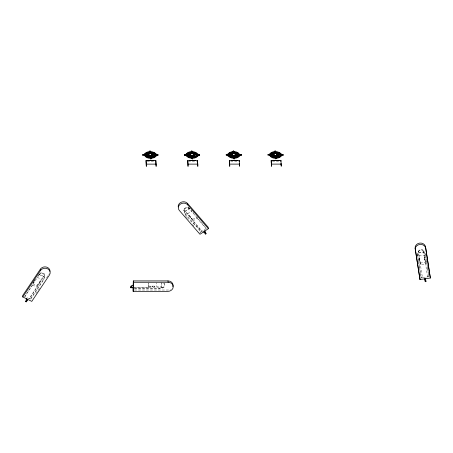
<?xml version="1.0" encoding="UTF-8"?>
<svg xmlns="http://www.w3.org/2000/svg" width="453" height="453" viewBox="0 0 453 453"><rect width="100%" height="100%" fill="white"/><g stroke="black" fill="none" stroke-linecap="round" stroke-linejoin="round"><path stroke-width="0.34" stroke-dasharray="2.27 1.7" d="M134.479 287.632L148.273 287.632L148.267 281.556M148.273 287.632L148.408 283.08M161.863 282.61L161.721 287.162L156.585 286.103L156.681 282.853M161.766 287.632L161.902 283.08M134.479 288.889L159.088 288.884L163.459 287.746L164.575 286.607L164.586 283.748L163.89 282.989M419.863 278.159L421.16 277.972L417.575 255.022L418.278 251.115L419.427 249.994L422.02 249.626L423.459 250.373L425.344 253.918L428.929 276.868L425.344 253.918M417.626 255.611L418.278 251.115L422.439 277.672L427.621 276.936L427.575 276.466L428.872 276.279M27.91 298.091L29.388 298.821L29.343 298.351L44.802 275.248L43.771 279.688L30.527 299.49L30.47 298.906L43.72 279.099L44.802 275.248L44.23 273.867L41.976 272.763L40.3 273.034L24.847 296.137L24.887 296.607L27.418 297.853M189.597 208.284L188.04 207.304L186.347 207.264L184.246 208.663C182.763 218.725 197.57 223.975 200.9 232.23L199.847 232.927M183.895 210.696L184.246 208.663M33.392 282.547L33.777 281.976M35.963 279.127L35.708 279.592M34.519 280.815L34.932 280.379L34.564 281.273M33.256 282.361L34.824 280.016M24.887 296.607L32.616 285.056L32.474 283.527L36.97 285.741L37.118 287.27L29.388 298.821M36.97 285.741L41.28 279.303L43.947 276.528L39.445 274.314L37.225 276.63M35.968 293.589L39.502 288.312M46.568 277.746L49.315 273.64M418.334 251.698L419.484 250.583L422.071 250.215L423.515 250.962L425.401 254.507M38.454 275.192L40.357 273.623L42.033 273.352L44.286 274.456L44.858 275.832M33.426 282.921L33.856 281.987M184.303 209.252L186.404 207.848L188.097 207.893L191.211 209.841M184.881 211.732L189.088 208.929M187.735 213.663L191.942 210.86L189.043 208.459L184.841 211.262L187.735 213.663L192.768 219.467L192.91 220.996L201.942 231.409L203.318 230.492M192.768 219.467L196.443 217.015M192.91 220.996L197.117 218.193L196.97 216.664M200.9 232.23L200.843 231.642L201.896 230.939L183.839 210.107L185.424 214.371M204.303 229.835L206.143 228.606L206.098 228.136L188.04 207.304L188.097 207.893M134.422 288.306L159.031 288.301L163.403 287.162L164.518 286.024L164.575 286.607M418.549 253.023L423.731 252.287M419.093 255.832L424.274 255.096L425.565 263.889L420.384 264.626L418.51 252.559L423.685 251.817L424.274 255.096M420.237 263.102L425.418 262.366M421.16 277.972L421.103 277.389L422.4 277.202L422.439 277.672M147.27 161.461L154.263 161.461M188.284 161.455L196.676 161.455M230.696 161.449L238.386 161.449M272.412 161.444L279.399 161.444M148.125 286.109L156.585 286.103M133.052 287.168L163.403 287.162L163.459 287.746M134.428 290.028L167.723 290.022A5.232 4.547 -5.4 0 0 170.356 289.41M39.49 274.784L43.992 276.993M37.344 277.366L41.28 279.303M32.616 285.056L37.118 287.27M29.343 298.351L30.47 298.906M193.069 212.429L193.533 213.289L193.454 212.91M195.945 216.155L195.628 215.787M163.595 283.193L164.643 284.331L164.586 283.748M197.117 218.193L206.143 228.606M185.368 213.788L200.843 231.642M185.634 216.528L186.551 217.587M192.514 224.467L193.89 226.053M427.621 276.936L423.459 250.373L423.515 250.962M417.575 255.022L421.103 277.389M419.444 258.176C419.184 256.591 419.676 259.762 419.416 258.176M422.02 249.626L422.071 250.215M419.427 249.994L419.484 250.583M201.896 230.939L201.942 231.409M186.347 207.264L186.404 207.848M159.031 288.301L159.088 288.884M44.23 273.867L44.286 274.456M43.72 279.099L43.771 279.688M41.976 272.763L42.033 273.352M40.3 273.034L40.357 273.623M37.831 284.988L38.324 284.178L37.831 284.988M38.907 283.374L39.434 282.593L38.907 283.374M39.983 281.766L40.476 280.956L39.983 281.766M419.642 259.467L419.789 260.526L419.648 259.484M419.925 261.279L420.078 262.344L419.925 261.279M424.535 256.908L424.682 257.972L424.54 256.93M424.818 258.725L424.971 259.79L424.818 258.725M425.107 260.543L425.259 261.608L425.112 260.566M188.731 215.22L189.331 216.092L188.731 215.22M189.988 216.67L190.588 217.542L189.988 216.67M191.245 218.125L191.846 218.997L191.245 218.125M149.767 286.568C150.651 287.655 151.194 285.764 149.767 286.568M151.885 286.568C152.763 287.649 153.312 285.764 151.885 286.568M153.997 286.568C154.875 287.649 155.424 285.764 153.997 286.568"/><path stroke-width="0.68" d="M130.736 287.757L131.16 286.024L133.176 285.073L133.358 287.757L130.736 287.757L131.16 286.024M133.052 287.168L133.165 291.375L167.853 291.375A5.232 4.547 -5.4 0 0 173.216 286.817A5.232 4.547 -5.4 0 0 168.125 282.264L133.442 282.27L133.312 280.922L168.001 280.917A5.232 4.547 -5.4 0 1 172.876 286.647M133.159 285.645L133.312 280.922M133.165 291.375L133.442 282.27M144.32 155.113L142.808 155.237L142.791 154.677L144.348 154.677C146.438 158.578 153.527 158.652 156.302 155.419L156.432 154.649M144.36 155.396L144.377 154.773M145.328 154.677L148.465 154.926L145.351 154.932L145.334 154.524A4.587 2.259 1.7 0 1 146.483 152.978L146.823 152.803A4.587 2.259 1.7 0 1 149.892 152.157L150.402 152.157A4.587 2.259 1.7 0 1 153.59 152.797L153.969 152.978A4.587 2.259 1.7 0 1 155.407 154.524L155.441 155.113M145.402 154.62A4.587 2.259 1.7 0 1 146.466 153.595L146.483 152.978M146.047 160.475L146.325 166.257L146.047 160.475L155.832 160.475L156.115 166.257L155.832 160.475M146.466 153.595L146.823 152.803M145.3 155.113L145.356 154.773A4.587 2.259 1.7 0 0 146.8 156.319L149.269 155.566L146.959 156.574M146.948 156.885L147.174 156.495L146.8 156.319M148.448 154.524L148.448 154.524A1.472 0.725 1.7 0 1 148.788 154.065L149.128 153.89A1.472 0.725 1.7 0 1 150.039 153.697L150.549 153.697A1.472 0.725 1.7 0 1 151.495 153.89L151.868 154.065A1.472 0.725 1.7 0 1 152.293 154.524L152.338 154.801A1.472 0.725 1.7 0 1 151.976 155.232L151.636 155.407A1.472 0.725 1.7 0 1 150.724 155.6L150.22 155.6A1.472 0.725 1.7 0 1 149.275 155.407L148.901 155.232A1.472 0.725 1.7 0 1 148.471 154.773L148.454 155.396A1.472 0.725 1.7 0 0 148.878 155.855L149.252 156.03A1.472 0.725 1.7 0 0 150.203 156.217L150.707 156.217A1.472 0.725 1.7 0 0 151.619 156.03L151.959 155.849A1.472 0.725 1.7 0 0 152.299 155.39L152.321 155.266M148.771 154.683L148.788 154.065M148.878 155.855L149.258 155.872L147.163 156.965M149.128 153.89L149.116 154.354C143.68 152.18 148.414 152.978 148.782 154.218M149.252 156.03L149.275 155.407M149.343 156.744L149.371 155.758M149.835 152.14L149.773 151.064L150.277 151.064L150.339 152.14M150.356 151.676L149.847 151.676M146.806 153.42A4.587 2.259 1.7 0 1 149.875 152.78L149.892 152.157M150.039 153.697L150.141 152.299L150.549 153.697M150.277 151.064L149.762 151.37M150.203 156.217L150.22 155.6M155.203 154.62A4.587 2.259 1.7 0 0 153.946 153.595L153.573 153.42A4.587 2.259 1.7 0 0 150.385 152.78L150.402 152.157M150.39 158.239L150.413 157.621M155.436 154.773A4.587 2.259 1.7 0 1 154.28 156.319L153.941 156.495A4.587 2.259 1.7 0 1 150.872 157.134L150.362 157.293L150.475 155.617M150.47 158.856L150.407 157.774L150.911 157.774L150.974 158.856L150.47 158.856L150.396 158.086L150.906 158.086M150.707 156.217L150.724 155.6M150.9 158.239L150.917 157.621M150.974 158.856L150.481 158.544M151.495 153.89L151.478 154.354C157.735 151.449 150.475 154.02 151.868 154.065M151.619 156.03L151.636 155.407M151.959 155.849L151.976 155.232M152.293 154.524L152.299 155.39M153.573 153.42L153.59 152.797M153.946 153.595L153.969 152.978M154.122 156.885L153.941 156.495M154.28 156.472C149.518 153.544 152.763 157.457 154.28 156.319M155.407 154.677L152.293 154.677L155.43 154.926L155.407 154.524M156.393 155.39L156.155 153.873C153.25 150.974 147.231 150.679 144.467 153.878L144.371 154.932L142.814 154.932M156.387 154.524L157.938 154.677L157.955 155.237L156.398 155.237M184.496 154.983L184.507 154.671L186.07 154.518M186.075 155.232L184.518 155.232L184.53 154.92L186.087 154.92M186.07 155.39L186.092 154.767M187.044 154.518C193.006 154.405 189.054 155.792 187.044 154.518A4.587 2.259 1.7 0 1 188.199 152.972L188.539 152.791A4.587 2.259 1.7 0 1 191.608 152.151L192.112 152.151A4.587 2.259 1.7 0 1 195.305 152.791L195.679 152.967A4.587 2.259 1.7 0 1 197.123 154.518L197.163 154.796M187.027 154.643L187.01 155.107M187.117 154.615A4.587 2.259 1.7 0 1 188.176 153.59L188.199 152.972M187.757 160.47L188.04 166.251L187.757 160.47L197.548 160.47L197.825 166.251L197.548 160.47M187.072 154.767A4.587 2.259 1.7 0 0 188.51 156.313L190.979 155.555L188.674 156.568M188.176 153.59L188.539 152.791M188.663 156.88L188.89 156.489L188.51 156.313M190.135 154.796L190.158 154.518A1.472 0.725 1.7 0 1 190.503 154.06L190.843 153.878A1.472 0.725 1.7 0 1 191.755 153.692L192.259 153.692A1.472 0.725 1.7 0 1 193.204 153.878L193.578 154.06A1.472 0.725 1.7 0 1 194.009 154.518L194.009 154.518M194.037 155.107L194.014 155.385A1.472 0.725 1.7 0 1 193.674 155.843L193.329 156.025A1.472 0.725 1.7 0 1 192.423 156.211L191.913 156.211A1.472 0.725 1.7 0 1 190.968 156.025L190.594 155.843A1.472 0.725 1.7 0 1 190.164 155.385L190.158 154.518M190.481 154.677L188.182 153.437L188.522 153.261M190.503 154.06C191.698 153.963 184.229 151.466 190.826 154.348L190.843 153.878M190.594 155.843L190.611 155.226A1.472 0.725 1.7 0 1 190.186 154.767M190.968 156.025L190.611 155.226M191.053 156.732L191.081 155.753M191.562 151.67L191.545 152.134L191.483 151.053L191.993 151.053L192.055 152.134M188.522 153.414A4.587 2.259 1.7 0 1 191.591 152.774L191.608 152.151M191.755 153.692L191.857 152.293L192.259 153.692M191.913 156.211L191.93 155.594A1.472 0.725 1.7 0 1 190.985 155.402M191.993 151.053L191.477 151.364M196.913 154.615A4.587 2.259 1.7 0 0 195.662 153.59L195.288 153.414A4.587 2.259 1.7 0 0 192.095 152.774L192.066 151.67M197.151 155.26L197.146 154.767A4.587 2.259 1.7 0 1 195.996 156.313L195.656 156.489A4.587 2.259 1.7 0 1 192.587 157.129L192.072 157.287L192.106 156.234M192.106 158.233L192.123 157.616M192.168 156.228L192.44 155.594A1.472 0.725 1.7 0 0 193.352 155.402L193.691 155.226A1.472 0.725 1.7 0 0 194.031 154.767L194.014 155.385M192.18 158.85L192.117 157.769L192.627 157.769L192.689 158.85L192.18 158.85L192.112 158.08L192.616 158.08M192.423 156.211L192.44 155.594M192.61 158.233L192.434 155.747L191.93 155.747L192.072 157.287M192.689 158.85L192.191 158.539M193.204 153.878L193.193 154.348C195.339 152.899 197.072 152.899 193.567 154.524M193.329 156.025L193.352 155.402M193.578 154.213C192.808 153.154 198.793 152.208 193.578 154.06M193.674 155.843L193.691 155.226M195.288 153.414L195.305 152.791M195.662 153.59L195.679 152.967M195.838 156.88L195.656 156.489M195.99 156.466C191.234 153.539 194.479 157.451 195.996 156.313M197.123 154.518L194.003 154.671M186.047 154.643C188.12 158.573 195.237 158.652 198.012 155.413L198.103 154.513M198.108 155.385L197.865 153.867C194.966 150.968 188.946 150.673 186.177 153.867L186.041 154.796M198.108 155.232L199.665 155.232L199.654 154.671L198.097 154.671M239.728 155.407C236.947 158.646 229.83 158.567 227.757 154.637L226.217 154.666L226.211 154.977L227.763 155.13M226.234 155.226L226.217 154.666M227.785 155.379L227.802 154.762M238.301 156.506A4.587 2.259 1.7 0 0 238.839 155.379L238.833 154.507A4.587 2.259 1.7 0 0 237.395 152.961L237.015 152.786A4.587 2.259 1.7 0 0 233.827 152.146L233.318 152.146A4.587 2.259 1.7 0 0 230.249 152.786L229.909 152.967A4.587 2.259 1.7 0 0 228.759 154.513L228.72 155.254M228.833 154.609A4.587 2.259 1.7 0 1 229.892 153.584L229.909 152.967M229.473 160.464L229.75 166.245L229.473 160.464L239.258 160.464L239.541 166.24L239.28 163.505M229.892 153.584L230.249 152.786M228.782 154.762A4.587 2.259 1.7 0 0 230.226 156.308L232.695 155.549L230.384 156.562M230.379 156.874L230.6 156.483L230.226 156.308M235.753 155.102L235.724 155.379A1.472 0.725 1.7 0 1 235.384 155.838L235.045 156.013A1.472 0.725 1.7 0 1 234.133 156.206L233.629 156.206A1.472 0.725 1.7 0 1 232.683 156.013L232.304 155.838A1.472 0.725 1.7 0 1 231.879 155.379L231.874 154.513A1.472 0.725 1.7 0 1 232.213 154.054L232.553 153.873A1.472 0.725 1.7 0 1 233.465 153.686L233.975 153.686A1.472 0.725 1.7 0 1 234.92 153.873L235.294 154.048A1.472 0.725 1.7 0 1 235.719 154.507L235.741 154.915L238.856 154.915L238.833 154.507M232.208 154.207C232.349 152.916 226.913 152.378 232.213 154.054M232.304 155.838L232.327 155.22A1.472 0.725 1.7 0 1 231.896 154.762C225.662 154.014 230.164 156.042 231.874 154.513M232.553 153.873L232.542 154.337L229.898 153.431L232.202 154.518M232.683 156.013L232.327 155.22M232.768 156.727L232.797 155.747M233.272 151.664L233.261 152.129L233.199 151.047L233.703 151.047L233.765 152.129L233.782 151.664M230.232 153.408A4.587 2.259 1.7 0 1 233.301 152.769L233.318 152.146M233.703 151.047L233.187 151.359M233.629 156.206L233.646 155.583A1.472 0.725 1.7 0 1 232.7 155.396M238.629 154.603A4.587 2.259 1.7 0 0 237.372 153.584L236.998 153.408A4.587 2.259 1.7 0 0 233.81 152.769L233.827 152.146M238.861 154.762A4.587 2.259 1.7 0 1 237.706 156.308L237.366 156.483A4.587 2.259 1.7 0 1 234.297 157.123L233.788 157.276L233.822 156.228M233.816 158.227L233.839 157.604M233.884 156.223L234.15 155.583A1.472 0.725 1.7 0 0 235.062 155.396L235.401 155.22A1.472 0.725 1.7 0 0 235.747 154.762M233.975 153.686L233.822 152.299L233.318 152.299L233.459 153.839L233.306 152.61L233.81 152.61M233.895 158.839L233.833 157.763L234.337 157.763L234.399 158.839L233.895 158.839L233.822 158.074L234.331 158.074M234.133 156.206L234.15 155.583M234.326 158.227L234.343 157.604M234.399 158.839L233.907 158.533M234.92 153.873L234.903 154.337C237.049 152.893 238.788 152.893 235.277 154.518M235.045 156.013L235.062 155.396M235.288 154.207C234.518 153.142 240.503 152.202 235.294 154.048M235.384 155.838L235.401 155.22M235.724 155.379L235.719 154.507M236.998 153.408L237.015 152.786M237.372 153.584L237.395 152.961M237.548 156.868L237.366 156.483M237.706 156.461C232.944 153.533 236.189 157.446 237.706 156.308M239.818 155.379L239.835 154.756M239.796 155.13L241.381 155.226L241.364 154.666L239.807 154.666M269.456 155.096L267.944 155.22L267.933 154.66L269.49 154.66C271.579 158.556 278.669 158.635 281.438 155.402L281.573 154.626M269.495 155.373L269.518 154.756M280.588 154.784L280.549 154.501A4.587 2.259 1.7 0 0 279.105 152.955L278.731 152.78A4.587 2.259 1.7 0 0 275.537 152.14L275.033 152.14A4.587 2.259 1.7 0 0 271.964 152.78L271.624 152.955A4.587 2.259 1.7 0 0 270.469 154.501L270.435 155.096M270.543 154.598A4.587 2.259 1.7 0 1 271.602 153.578L271.624 152.955M271.183 160.458L271.466 166.24L271.183 160.458L280.973 160.458L281.251 166.234L280.99 163.493M271.602 153.578L271.964 152.78M271.936 156.455C276.336 153.471 273.318 157.525 271.936 156.302A4.587 2.259 1.7 0 1 270.498 154.756M272.089 156.863L272.315 156.478L271.936 156.302M277.468 155.09L277.44 155.373A1.472 0.725 1.7 0 1 277.1 155.832L276.755 156.008A1.472 0.725 1.7 0 1 275.849 156.2L275.339 156.2A1.472 0.725 1.7 0 1 274.393 156.008L274.02 155.832A1.472 0.725 1.7 0 1 273.589 155.373L273.584 154.501A1.472 0.725 1.7 0 1 273.929 154.043L274.269 153.867A1.472 0.725 1.7 0 1 275.181 153.68L275.684 153.675A1.472 0.725 1.7 0 1 276.63 153.867L277.004 154.043A1.472 0.725 1.7 0 1 277.434 154.501L277.457 154.75A1.472 0.725 1.7 0 1 277.117 155.209L276.777 155.39A1.472 0.725 1.7 0 1 275.866 155.577L275.356 155.577A1.472 0.725 1.7 0 1 274.41 155.39L274.037 155.209A1.472 0.725 1.7 0 1 273.612 154.756L270.469 154.66M273.929 154.043C275.124 153.946 267.655 151.449 274.252 154.331L274.269 153.867M274.02 155.832L274.037 155.209M274.393 156.008L274.41 155.39M274.478 156.721L274.512 155.741M274.971 152.123L274.909 151.042L275.418 151.042L275.481 152.123L275.492 151.653M271.947 153.403A4.587 2.259 1.7 0 1 275.016 152.757L274.988 151.653M275.181 153.68L275.282 152.276L275.684 153.675M275.418 151.042L274.903 151.353M275.339 156.2L275.356 155.577M280.339 154.598A4.587 2.259 1.7 0 0 279.088 153.578L278.714 153.397A4.587 2.259 1.7 0 0 275.52 152.757L275.537 152.14M280.016 156.5A4.587 2.259 1.7 0 0 280.554 155.373L280.571 154.75A4.587 2.259 1.7 0 1 279.422 156.296L279.082 156.478A4.587 2.259 1.7 0 1 276.013 157.117L275.498 157.27L275.532 156.223M275.532 158.222L275.549 157.599M275.594 156.217L275.611 155.594M275.611 158.833L275.543 157.757L276.053 157.757L276.126 158.522L275.611 158.833L275.537 158.063L276.041 158.063M275.849 156.2L275.866 155.577M276.036 158.222L276.058 157.599M276.63 153.867L276.619 154.331C282.876 151.427 275.617 154.003 277.004 154.043M276.755 156.008L276.777 155.39M277.1 155.832L277.117 155.209M277.44 155.373L277.434 154.501M278.714 153.397L278.731 152.78M279.088 153.578L279.105 152.955M279.263 156.863L279.082 156.478M279.416 156.455C274.66 153.527 277.904 157.434 279.422 156.296M277.474 154.784L280.566 154.909L280.549 154.501M281.534 155.373L281.551 154.75M281.528 154.501L283.08 154.654L283.097 155.215L281.511 155.124M283.068 154.966L283.08 154.654M283.097 155.215L283.102 154.909L281.545 154.909M27.559 299.32L27.622 299.965L26.285 301.958L25.725 301.681L26.614 298.216M144.337 155.147C146.132 159.235 153.544 159.292 156.279 156.042L156.421 155.113M152.327 155.113L155.419 155.237M156.427 154.801L157.967 154.926M194.054 154.643L197.168 154.643M197.151 155.107L194.02 155.232M198.131 155.107L197.995 156.036C195.226 159.23 189.207 158.935 186.308 156.036L186.03 155.107M269.473 155.124C271.268 159.213 278.68 159.269 281.421 156.019L281.556 155.09M270.469 154.501C270.141 155.396 273.94 155.396 273.584 154.501M239.088 161.449L239.258 160.464M280.798 161.444L280.973 160.458M50.045 271.353A5.232 4.547 -5.4 0 0 46.223 267.01A5.232 4.547 -5.4 0 0 40.317 269.212L22.65 295.616L22.78 296.964L31.778 301.392L49.445 274.988A5.232 4.547 -5.4 0 0 47.605 268.799A5.232 4.547 -5.4 0 0 40.442 270.566L22.78 296.964M25.725 301.681L27.055 299.688L26.999 299.042M144.983 153.777L145.266 153.578M151.965 155.696L151.625 155.872L153.929 156.959M186.698 153.771L186.981 153.573M193.674 155.69L193.335 155.866L195.639 156.953M277.1 155.679L276.76 155.855L279.065 156.942M208.386 228.669L199.977 234.28L179.343 210.469A5.232 4.547 -5.4 0 1 180.436 204.082A5.232 4.547 -5.4 0 1 187.746 204.864L208.386 228.669L208.255 227.321L187.621 203.516A5.232 4.547 -5.4 0 0 181.5 202.129A5.232 4.547 -5.4 0 0 178.222 206.953M204.977 231.03L206.064 233.742L205.537 234.093L203.98 232.293L204.501 231.947L204.382 230.656M151.851 154.53L153.952 153.442L153.578 153.267M189.026 156.506C191.483 155.028 191.092 156.166 188.873 156.953M230.736 156.5C233.193 155.017 232.802 156.16 230.588 156.948M272.298 156.942L274.399 155.855L274.025 155.679M276.993 154.507L279.093 153.42L278.72 153.244M146.812 153.267L146.472 153.442L148.777 154.53M271.947 153.244L271.607 153.42L273.912 154.507M147.695 160.589L149.156 160.589M150.141 160.589L151.602 160.589M152.587 160.589L154.048 160.589M189.405 160.583L190.866 160.583M191.851 160.583L193.312 160.583M194.297 160.583L195.758 160.583M231.121 160.577L232.582 160.577M233.567 160.577L235.028 160.577M236.013 160.577L237.474 160.577M272.831 160.572L274.291 160.572M275.277 160.572L276.738 160.572M277.723 160.572L279.184 160.572M419.988 279.507L430.35 278.034L425.52 246.868A5.232 4.547 -5.4 0 0 419.631 243.108A5.232 4.547 -5.4 0 0 415.158 248.34L419.988 279.507L415.158 248.34M425.543 278.635L425.911 281.624L425.265 281.715L424.908 279.461L425.554 279.371L425.435 278.08M149.875 152.78L150.385 152.78M191.591 152.774L192.095 152.774M150.713 156.064L150.203 156.064L150.351 157.604M150.872 157.134L150.368 157.134A4.587 2.259 1.7 0 1 147.174 156.495M233.301 152.769L233.81 152.769M192.423 156.059L191.919 156.059L192.066 157.593M192.587 157.129L192.078 157.129A4.587 2.259 1.7 0 1 188.89 156.489M275.016 152.757L275.52 152.757M234.139 156.053L233.629 156.053L233.776 157.587M234.297 157.123L233.793 157.123A4.587 2.259 1.7 0 1 230.6 156.483M275.849 156.042L275.345 156.042L275.492 157.582M276.013 157.117L275.503 157.117A4.587 2.259 1.7 0 1 272.315 156.478M238.833 154.666L235.764 154.79M277.429 154.66L280.543 154.654M198.12 154.92L199.677 154.92M226.24 154.915L227.797 154.915L227.893 153.861C230.668 150.623 237.785 150.702 239.858 154.632L239.705 156.025C236.942 159.224 230.922 158.929 228.018 156.03L227.746 155.102M239.835 154.915L241.392 154.915M145.345 155.237L148.459 155.237M187.055 155.232L190.169 155.232M235.73 155.226L238.844 155.226M270.481 155.22L273.55 155.096M277.446 155.22L280.532 155.124M275.617 158.522L276.126 158.522M146.393 164.128L156.177 164.122M188.103 164.116L197.893 164.116M229.818 164.111L239.603 164.111M271.528 164.105L281.319 164.105M130.753 287.185L133.375 287.185M275.492 151.812L274.982 151.812L274.909 151.042M275.526 152.604L275.022 152.604L275.118 153.629M233.776 151.817L233.272 151.817L233.199 151.047M192.066 151.823L191.557 151.823L191.483 151.053M192.1 152.616L191.591 152.616L191.693 153.641M150.385 152.627L149.881 152.627L149.977 153.652M237.117 156.5L235.05 155.86L237.355 156.948M27.055 299.688L27.622 299.965M204.501 231.947L206.064 233.742M281.568 154.784L281.29 153.856C278.391 150.951 272.372 150.656 269.603 153.856L269.512 154.909L267.933 154.66M231.84 155.102L228.725 155.102M205.26 233.085L205.537 234.093M425.52 246.868L430.35 278.034M425.554 279.371L425.911 281.624M424.897 278.731L425.265 281.715M424.846 278.816L424.908 279.461M275.996 157.582L275.86 155.736L275.356 155.736L275.498 157.27M241.364 154.666L241.381 155.226M234.286 157.587L234.15 155.741L233.64 155.741L233.788 157.276M199.654 154.671L199.665 155.232M203.918 231.647L203.98 232.293M184.507 154.671L184.518 155.232M187.621 203.516L187.746 204.864M157.938 154.677L157.955 155.237M168.001 280.917L168.125 282.264M150.86 157.604L150.719 155.753L150.215 155.753L150.362 157.293M149.773 151.064L149.847 151.829M142.791 154.677L142.808 155.237M133.295 287.111L133.358 287.757M40.317 269.212L40.442 270.566M415.282 249.688A5.232 4.547 -5.4 0 1 419.755 244.461A5.232 4.547 -5.4 0 1 425.644 248.216M276.12 156.381A0.98 0.481 1.7 0 1 276.183 157.061A0.98 0.481 1.7 0 1 274.801 157.061A0.98 0.481 1.7 0 1 274.733 156.381M151.143 156.5A0.98 0.481 1.7 0 1 150.849 157.157A0.98 0.481 1.7 0 1 149.496 156.981A0.98 0.481 1.7 0 1 149.79 156.325M192.695 156.393A0.98 0.481 1.7 0 1 192.757 157.078A0.98 0.481 1.7 0 1 191.376 157.078A0.98 0.481 1.7 0 1 191.308 156.393M234.405 156.387A0.98 0.481 1.7 0 1 234.473 157.066A0.98 0.481 1.7 0 1 233.085 157.072A0.98 0.481 1.7 0 1 233.023 156.387"/></g></svg>
